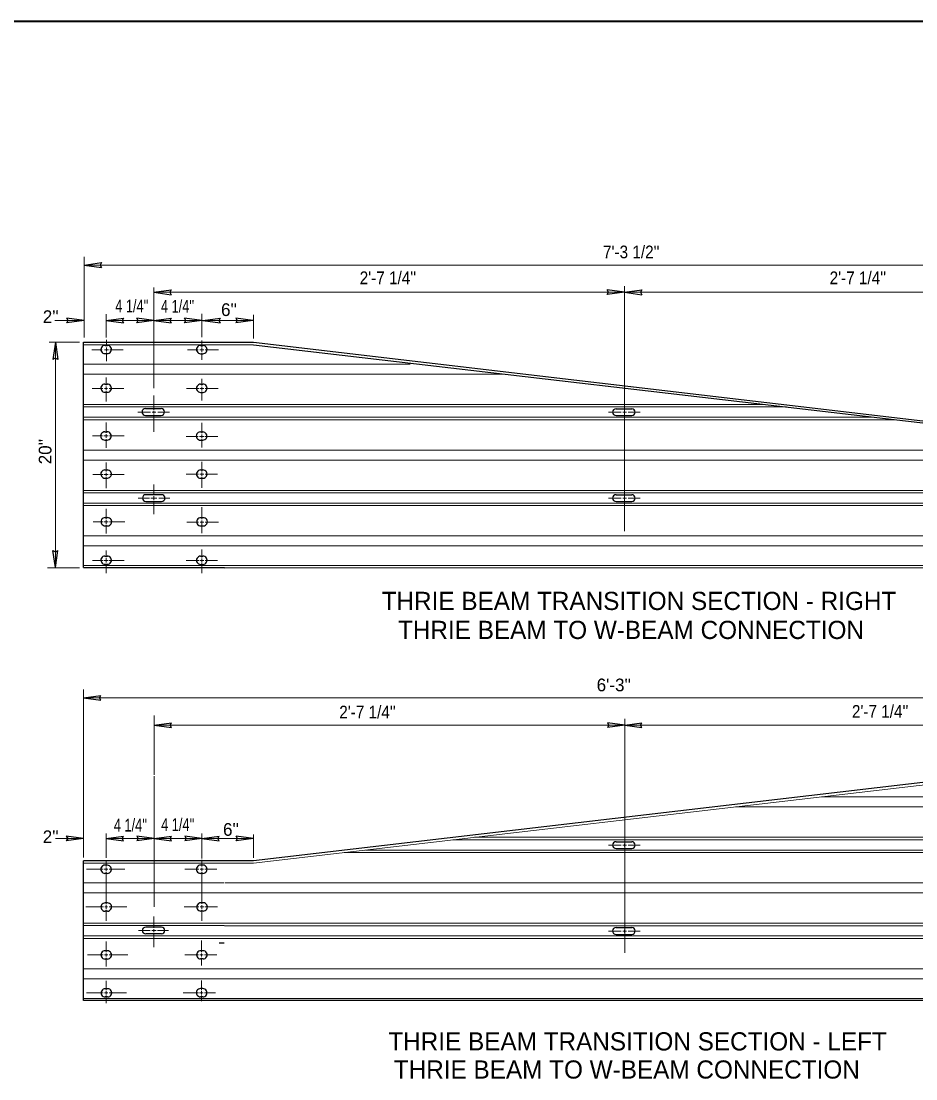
# Model space of a CAD drawing. Extents: x 650 to 1056, y -89 to 184.
# Drawn here: x 926.8 to 1009.9, y 34.5 to 132.8 of the extents above; entities that cross this region are included whole.
import ezdxf

# ---------------------------------------------------------------- set-up
doc = ezdxf.new("R2010")
doc.units = 0
doc.header["$LTSCALE"] = 0.47
doc.linetypes.add('DASH_DOUBLE_DOT', pattern=[9.2, 5, -1.2, 0.3, -1.2, 0.3, -1.2])
doc.layers.add('1', color=7, linetype='Continuous', lineweight=25)

msp = doc.modelspace()

# ---------------------------------------------------------------- linework, layer by layer
at = {"layer": '1', "lineweight": 40}
msp.add_line((720.2609, 132.7877), (1045.2738, 132.7877), dxfattribs=at)
at = {"layer": '1', "lineweight": 13}
for p, q in [((932.6784, 103.3975), (932.6784, 110.8979)), ((932.6784, 110.1367), (1033.0948, 110.1367)), ((982.8621, 85.4252), (982.8621, 108.1757)), ((939.1701, 98.6872), (939.1701, 108.049)), ((939.1701, 107.6047), (982.8621, 107.6047)), ((982.8621, 107.6047), (1026.5537, 107.6047)), ((934.7229, 103.3964), (934.7229, 105.5632)), ((943.6179, 103.429), (943.6179, 105.613)), ((948.3977, 105.496), (948.3977, 103.3072)), ((932.6784, 104.9882), (929.9578, 104.9882)), ((934.7229, 104.9882), (939.1701, 104.9882)), ((939.1701, 104.9882), (943.6179, 104.9882)), ((943.6382, 104.9882), (948.3508, 104.9882)), ((934.7541, 102.6029), (934.7541, 103.204)), ((929.4448, 102.9565), (932.2464, 102.9565)), ((930.0133, 82.0297), (930.0133, 102.9599)), ((948.3977, 102.7237), (932.6293, 102.7237)), ((933.3943, 102.2702), (934.3618, 102.2702)), ((934.5643, 102.2702), (934.9547, 102.2702)), ((934.7541, 102.1187), (934.7541, 102.478)), ((935.0796, 102.2702), (936.3208, 102.2702)), ((942.2769, 102.2702), (943.2823, 102.2702)), ((943.4229, 102.2702), (943.7972, 102.2702)), ((943.6179, 102.5414), (943.6179, 103.1414)), ((943.6179, 102.0569), (943.6179, 102.463)), ((943.9063, 102.2702), (945.1554, 102.2702)), ((934.7541, 101.2045), (934.7541, 102.0092)), ((943.6179, 101.3425), (943.6179, 101.9474)), ((932.6293, 100.9322), (962.9582, 100.9322)), ((932.6293, 100.0019), (971.6229, 100.0019)), ((934.7229, 98.9797), (934.7229, 99.7027)), ((943.6179, 98.9485), (943.6179, 99.5542)), ((933.4314, 98.6822), (934.4241, 98.6822)), ((934.5801, 98.6822), (934.8613, 98.6822)), ((934.7229, 98.5105), (934.7229, 98.8544)), ((934.7229, 97.4688), (934.7229, 98.4325)), ((935.0169, 98.6822), (936.3579, 98.6822)), ((942.2027, 98.6575), (943.3603, 98.6575)), ((943.4537, 98.6575), (943.8129, 98.6575)), ((943.6179, 98.4802), (943.6179, 98.8079)), ((943.6179, 97.5674), (943.6179, 98.4017)), ((943.9221, 98.6575), (945.1284, 98.6575)), ((939.1701, 96.6914), (939.1701, 98.0147)), ((932.6293, 97.1827), (995.9031, 97.1827)), ((932.6293, 96.9502), (997.8966, 96.9502)), ((937.6749, 96.4844), (938.8569, 96.4844)), ((939.0058, 96.4844), (939.3332, 96.4844)), ((939.1701, 96.3475), (939.1701, 96.5977)), ((939.5124, 96.4844), (940.6003, 96.4844)), ((981.3666, 96.4642), (982.5482, 96.4642)), ((982.6971, 96.4642), (983.0252, 96.4642)), ((982.8617, 96.3272), (982.8617, 96.5774)), ((983.2041, 96.4642), (984.2923, 96.4642)), ((932.6293, 96.0048), (1006.0014, 96.0048)), ((932.6293, 95.7722), (1007.9949, 95.7722)), ((934.7229, 94.5359), (934.7229, 95.5195)), ((939.1701, 94.6379), (939.1701, 96.2537)), ((943.6179, 94.513), (943.6179, 95.482)), ((934.7229, 94.0987), (934.7229, 94.4264)), ((943.6179, 94.0447), (943.6179, 94.4042)), ((933.4689, 94.2629), (934.3772, 94.2629)), ((934.5178, 94.2629), (934.9239, 94.2629)), ((934.7229, 93.148), (934.7229, 93.9737)), ((935.0327, 94.2629), (936.3951, 94.2629)), ((942.1656, 94.213), (943.2823, 94.213)), ((943.4072, 94.213), (943.7972, 94.213)), ((943.6179, 93.1765), (943.6179, 93.9509)), ((943.8909, 94.213), (945.0917, 94.213)), ((932.6293, 92.9527), (1019.9541, 92.9527)), ((932.6293, 92.0227), (1020.0459, 92.0227)), ((934.7229, 90.9592), (934.7229, 91.8074)), ((943.6179, 90.952), (943.6179, 91.8569)), ((933.4847, 90.6872), (934.4394, 90.6872)), ((934.5493, 90.6872), (934.9082, 90.6872)), ((934.7229, 90.5377), (934.7229, 90.8497)), ((934.7229, 89.4239), (934.7229, 90.4282)), ((935.0638, 90.6872), (936.4104, 90.6872)), ((942.1554, 90.6997), (943.2981, 90.6997)), ((943.4229, 90.6997), (943.8129, 90.6997)), ((943.6179, 90.5302), (943.6179, 90.8582)), ((943.6179, 89.428), (943.6179, 90.4368)), ((943.9221, 90.6997), (945.0816, 90.6997)), ((939.1701, 88.7654), (939.1701, 89.7527)), ((932.6293, 89.2027), (1020.0133, 89.2027)), ((932.6293, 88.9702), (1020.0133, 88.9702)), ((937.7143, 88.489), (938.7399, 88.489)), ((938.8806, 88.489), (939.4266, 88.489)), ((939.1701, 88.3282), (939.1701, 88.6559)), ((939.6298, 88.489), (940.6404, 88.489)), ((981.3658, 88.4879), (982.5478, 88.4879)), ((982.6967, 88.4879), (983.0248, 88.4879)), ((982.8613, 88.3514), (982.8613, 88.6015)), ((983.2037, 88.4879), (984.2916, 88.4879)), ((932.6293, 88.0255), (1020.0133, 88.0255)), ((932.6293, 87.7927), (1020.0133, 87.7927)), ((934.7229, 86.5667), (934.7229, 87.4912)), ((939.1701, 86.9905), (939.1701, 88.2497)), ((943.6179, 86.5319), (943.6179, 87.6359)), ((934.7229, 86.098), (934.7229, 86.4573)), ((933.5342, 86.2799), (934.4248, 86.2799)), ((934.5182, 86.2799), (934.9243, 86.2799)), ((934.7229, 85.2104), (934.7229, 86.0047)), ((935.0488, 86.2799), (936.4607, 86.2799)), ((942.2297, 86.2552), (943.3138, 86.2552)), ((943.4537, 86.2552), (943.8129, 86.2552)), ((943.6179, 86.0474), (943.6179, 86.4224)), ((943.6179, 85.2419), (943.6179, 86.0005)), ((943.9221, 86.2552), (945.1562, 86.2552)), ((932.6293, 84.973), (1020.0133, 84.973)), ((932.6293, 84.043), (945.7506, 84.043)), ((934.7229, 83.0369), (934.7229, 83.6137)), ((943.6179, 82.9739), (943.6179, 83.713)), ((945.7419, 84.043), (1020.0407, 84.0452)), ((933.4716, 82.7047), (934.4091, 82.7047)), ((934.5024, 82.7047), (934.9243, 82.7047)), ((934.7229, 82.5059), (934.7229, 82.9274)), ((935.0173, 82.7047), (936.3981, 82.7047)), ((942.1554, 82.6919), (943.3524, 82.6919)), ((943.4466, 82.6919), (943.8051, 82.6919)), ((943.6179, 82.5059), (943.6179, 82.8805)), ((943.9146, 82.6919), (945.0816, 82.6919)), ((929.2723, 82.0232), (932.2464, 82.0232)), ((932.6293, 82.2284), (945.8717, 82.2284)), ((934.7229, 81.5272), (934.7229, 82.3964)), ((943.6179, 81.5272), (943.6179, 82.4432)), ((945.7157, 82.2202), (1020.0407, 82.222)), ((932.6364, 55.0957), (932.6364, 70.696)), ((1033.0524, 69.9363), (932.6364, 69.9363)), ((939.1776, 62.7824), (939.1776, 68.2912)), ((982.8692, 46.2374), (982.8692, 67.9754)), ((982.8692, 67.4039), (939.1776, 67.4039)), ((1026.5612, 67.4039), (982.8692, 67.4039)), ((939.1776, 50.5387), (939.1776, 62.656)), ((1016.4054, 62.5102), (948.3981, 54.5917)), ((1033.1019, 60.7315), (1001.1298, 60.7315)), ((1033.1019, 59.8015), (993.1427, 59.8015)), ((934.7293, 57.3389), (934.7293, 55.0634)), ((943.6247, 57.3389), (943.6247, 55.0157)), ((948.3977, 55.0642), (948.3977, 57.2387)), ((1033.1019, 56.9823), (968.9297, 56.9823)), ((930.0407, 56.8829), (932.6364, 56.8829)), ((943.6247, 56.8829), (948.3977, 56.8829)), ((1033.1019, 56.7494), (966.9298, 56.7494)), ((981.3669, 56.2548), (982.5489, 56.2548)), ((982.6978, 56.2548), (983.0256, 56.2548)), ((982.8621, 56.1179), (982.8621, 56.368)), ((983.2044, 56.2548), (984.2927, 56.2548)), ((1033.1019, 55.5715), (956.8138, 55.5715)), ((1033.1019, 55.804), (958.8103, 55.804)), ((948.3977, 54.5905), (932.6173, 54.5905)), ((934.7293, 54.274), (934.7293, 54.8635)), ((934.7293, 53.8487), (934.7293, 54.1675)), ((943.6161, 54.2732), (943.6161, 54.8797)), ((943.6161, 53.848), (943.6161, 54.1619)), ((934.4447, 54.0152), (932.9091, 54.0152)), ((934.8984, 54.0152), (934.5414, 54.0152)), ((934.7293, 50.7662), (934.7293, 53.7517)), ((936.4611, 54.0152), (934.9956, 54.0152)), ((943.3423, 54.0152), (942.0486, 54.0152)), ((943.7814, 54.0152), (943.4533, 54.0152)), ((943.6161, 50.7929), (943.6161, 53.746)), ((945.0021, 54.0152), (943.8831, 54.0152)), ((945.6981, 52.7627), (932.6173, 52.7627)), ((1033.1019, 52.7519), (945.7772, 52.7519)), ((945.6981, 51.8327), (932.6173, 51.8327)), ((1033.1019, 51.8219), (945.6853, 51.8219)), ((934.4871, 50.5102), (932.8296, 50.5102)), ((934.8639, 50.5102), (934.6029, 50.5102)), ((934.7293, 50.341), (934.7293, 50.6695)), ((934.7293, 49.2194), (934.7293, 50.2349)), ((936.6606, 50.5102), (934.9989, 50.5102)), ((943.3326, 50.5102), (941.9683, 50.5102)), ((943.8249, 50.5102), (943.4676, 50.5102)), ((943.6161, 50.3482), (943.6161, 50.6917)), ((943.6161, 49.21), (943.6161, 50.2612)), ((945.0812, 50.5102), (943.9164, 50.5102)), ((939.1581, 48.5639), (939.1581, 49.6202)), ((945.6988, 49.0142), (932.6173, 49.0142)), ((945.6988, 48.7814), (932.6173, 48.7814)), ((938.8146, 48.3134), (937.7379, 48.3134)), ((939.3602, 48.3134), (938.9593, 48.3134)), ((939.1581, 48.1964), (939.1581, 48.4622)), ((940.5317, 48.3134), (939.5049, 48.3134)), ((1033.1019, 49.0019), (945.7179, 49.0019)), ((1033.1019, 48.7694), (945.7179, 48.7694)), ((981.3666, 48.2785), (982.5482, 48.2785)), ((982.6971, 48.2785), (983.0252, 48.2785)), ((982.8617, 48.142), (982.8617, 48.3922)), ((983.2041, 48.2785), (984.2923, 48.2785)), ((945.6988, 47.8259), (932.6173, 47.8259)), ((945.6988, 47.5934), (932.6173, 47.5934)), ((934.7293, 46.3004), (934.7293, 47.3054)), ((939.1581, 46.7842), (939.1581, 48.1045)), ((943.5876, 46.3244), (943.5876, 47.4022)), ((1033.1019, 47.8248), (945.7179, 47.8248)), ((1033.1019, 47.5919), (945.7179, 47.5919)), ((934.7293, 45.9138), (934.7293, 46.2037)), ((943.5876, 45.9187), (943.5876, 46.1987)), ((934.4578, 46.0604), (933.0122, 46.0604)), ((934.8928, 46.0604), (934.5741, 46.0604)), ((934.7293, 44.9853), (934.7293, 45.7882)), ((936.7404, 46.0604), (935.0184, 46.0604)), ((943.3011, 46.0604), (942.0486, 46.0604)), ((943.7364, 46.0604), (943.4267, 46.0604)), ((943.5876, 45.0629), (943.5876, 45.8027)), ((945.0066, 46.0604), (943.8519, 46.0604)), ((945.6988, 44.7745), (932.6173, 44.7745)), ((1033.1019, 44.7722), (945.7179, 44.7722)), ((945.6988, 43.8445), (932.6173, 43.8445)), ((934.7293, 42.7814), (934.7293, 43.6517)), ((943.5876, 42.8252), (943.5876, 43.6709)), ((1019.9889, 43.8422), (945.6909, 43.8445)), ((934.4578, 42.5485), (932.9188, 42.5485)), ((934.8733, 42.5485), (934.5741, 42.5485)), ((934.7293, 42.385), (934.7293, 42.685)), ((934.7293, 41.5927), (934.7293, 42.2984)), ((936.6204, 42.5485), (934.9989, 42.5485)), ((943.3112, 42.5485), (941.8888, 42.5485)), ((943.7458, 42.5485), (943.4076, 42.5485)), ((943.5876, 42.3805), (943.5876, 42.7188)), ((943.5876, 41.7542), (943.5876, 42.2837)), ((944.8671, 42.5485), (943.8519, 42.5485)), ((945.6951, 42.0213), (932.6173, 42.0213)), ((932.6173, 41.8289), (944.6826, 41.8289)), ((1020.0159, 42.0198), (945.6909, 42.0213))]:
    msp.add_line(p, q, dxfattribs=at)
at = {"layer": '1'}
for p, q in [((932.6784, 110.1359), (934.2827, 110.3572)), ((932.6784, 110.1359), (934.2827, 109.9162)), ((939.1701, 107.6039), (940.7743, 107.8247)), ((939.1701, 107.6039), (940.7743, 107.3834)), ((982.8621, 107.6054), (981.2578, 107.8255)), ((982.8621, 107.6054), (981.2578, 107.3852)), ((982.8621, 107.6039), (984.4663, 107.8247)), ((982.8621, 107.6039), (984.4663, 107.3834)), ((932.6784, 104.9894), (931.0742, 105.2092)), ((934.7229, 104.9872), (936.3268, 105.2084)), ((939.1701, 104.9894), (937.5654, 105.2092)), ((939.1701, 104.9872), (940.7743, 105.2084)), ((943.6179, 104.9894), (942.0137, 105.2092)), ((943.7064, 104.9872), (945.3111, 105.2084)), ((948.3609, 104.9872), (946.7563, 105.2084)), ((932.6784, 104.9894), (931.0742, 104.7685)), ((934.7229, 104.9872), (936.3268, 104.7674)), ((939.1701, 104.9894), (937.5654, 104.7685)), ((939.1701, 104.9872), (940.7743, 104.7674)), ((943.6179, 104.9894), (942.0137, 104.7685)), ((943.7064, 104.9872), (945.3111, 104.7674)), ((948.3609, 104.9872), (946.7563, 104.7674)), ((930.0122, 102.9599), (929.7924, 101.3552)), ((930.0122, 102.9599), (930.2331, 101.3552)), ((932.6293, 102.9599), (948.3977, 102.9599)), ((932.6293, 82.0297), (932.6293, 102.9599)), ((934.6251, 102.6757), (934.8456, 102.6757)), ((943.5032, 102.6685), (943.7237, 102.6685)), ((948.3977, 102.9599), (1016.4167, 94.984)), ((948.3977, 102.7237), (1016.4054, 94.7912)), ((934.6176, 101.9092), (934.8411, 101.9092)), ((943.4961, 101.902), (943.7203, 101.902)), ((934.6176, 99.082), (934.8411, 99.082)), ((934.6251, 98.3155), (934.8456, 98.3155)), ((943.5032, 98.3088), (943.7237, 98.3088)), ((938.3751, 96.8028), (939.8346, 96.8028)), ((982.0667, 96.7825), (983.5262, 96.7825)), ((938.3751, 96.1747), (939.8346, 96.1747)), ((982.0667, 96.1544), (983.5262, 96.1544)), ((934.5962, 94.645), (934.8193, 94.645)), ((943.4743, 94.6379), (943.6986, 94.6379)), ((934.6037, 93.8785), (934.8242, 93.8785)), ((943.4818, 93.8714), (943.7027, 93.8714)), ((934.6176, 91.1095), (934.8411, 91.1095)), ((943.4961, 91.1024), (943.7203, 91.1024)), ((934.6251, 90.3434), (934.8456, 90.3434)), ((943.5032, 90.3362), (943.7237, 90.3362)), ((938.4152, 88.8077), (939.8747, 88.8077)), ((982.0663, 88.8067), (983.5258, 88.8067)), ((938.4152, 88.1797), (939.8747, 88.1797)), ((982.0663, 88.1785), (983.5258, 88.1785)), ((934.6389, 86.6792), (934.8632, 86.6792)), ((943.5178, 86.6725), (943.7413, 86.6725)), ((934.6464, 85.9128), (934.8669, 85.9128)), ((943.5253, 85.9057), (943.7462, 85.9057)), ((930.0141, 82.0297), (929.7932, 83.6342)), ((930.0141, 82.0297), (930.2342, 83.6342)), ((934.6176, 83.1059), (934.8411, 83.1059)), ((943.4961, 83.0987), (943.7203, 83.0987)), ((932.6293, 82.0297), (945.7104, 82.0297)), ((934.6251, 82.3397), (934.8456, 82.3397)), ((943.5032, 82.3327), (943.7237, 82.3327)), ((945.7134, 82.0262), (1020.0407, 82.0297)), ((932.6364, 69.9363), (934.2407, 70.1568)), ((932.6364, 69.9363), (934.2407, 69.7162)), ((939.1776, 67.4039), (940.7814, 67.624)), ((939.1776, 67.4039), (940.7814, 67.1838)), ((982.8692, 67.4032), (981.2649, 67.624)), ((982.8692, 67.4032), (981.2649, 67.1827)), ((982.8692, 67.4047), (984.4734, 67.6247)), ((982.8692, 67.4047), (984.4734, 67.1845)), ((1016.4077, 62.7592), (948.3977, 54.7837)), ((932.6364, 56.8829), (931.0322, 57.103)), ((934.7293, 56.8829), (936.3339, 57.1027)), ((939.1776, 56.8829), (937.5729, 57.103)), ((939.1776, 56.8829), (940.7814, 57.1027)), ((943.6246, 56.8829), (942.0208, 57.103)), ((943.6247, 56.8829), (945.229, 57.1027)), ((948.3977, 56.8829), (946.7934, 57.1027)), ((932.6364, 56.8829), (931.0322, 56.6624)), ((934.7293, 56.8829), (936.3339, 56.6617)), ((939.1776, 56.8829), (937.5729, 56.6624)), ((939.1776, 56.8829), (940.7814, 56.6617)), ((943.6246, 56.8829), (942.0208, 56.6624)), ((943.6247, 56.8829), (945.229, 56.6617)), ((948.3977, 56.8829), (946.7934, 56.6617)), ((982.0671, 56.5732), (983.5266, 56.5732)), ((982.0671, 55.945), (983.5266, 55.945)), ((932.6173, 41.8289), (932.6173, 54.7832)), ((948.3977, 54.7832), (932.6173, 54.7832)), ((934.8418, 54.3929), (934.6183, 54.3929)), ((943.7207, 54.3997), (943.4968, 54.3997)), ((934.8343, 53.626), (934.6138, 53.626)), ((943.7132, 53.6332), (943.4927, 53.6332)), ((934.8437, 50.1239), (934.6236, 50.1239)), ((934.8512, 50.8904), (934.6273, 50.8904)), ((943.7417, 50.131), (943.5212, 50.131)), ((943.7492, 50.8975), (943.5257, 50.8975)), ((939.8608, 48.6422), (938.4009, 48.6422)), ((982.0667, 48.5972), (983.5262, 48.5972)), ((939.8608, 48.0142), (938.4009, 48.0142)), ((982.0667, 47.9692), (983.5262, 47.9692)), ((934.8501, 46.4407), (934.6266, 46.4407)), ((943.7289, 46.4477), (943.5051, 46.4477)), ((945.6988, 47.1415), (945.2098, 47.1415)), ((934.8426, 45.6742), (934.6221, 45.6742)), ((943.7214, 45.6812), (943.5009, 45.6812)), ((934.8707, 42.9217), (934.6464, 42.9217)), ((943.7091, 42.9292), (943.4856, 42.9292)), ((945.6988, 41.8289), (932.6173, 41.8289)), ((934.8636, 42.1555), (934.6431, 42.1555)), ((943.7016, 42.1627), (943.4811, 42.1627)), ((1020.0182, 41.8255), (945.6909, 41.8289))]:
    msp.add_line(p, q, dxfattribs=at)
at = {"layer": '1', "linetype": 'DASH_DOUBLE_DOT'}
msp.add_line((943.4961, 99.0757), (943.7203, 99.0757), dxfattribs=at)
at = {"layer": '1'}
for points in [[(934.2827, 110.3572), (934.1582, 110.134), (934.2827, 109.9162)], [(940.7743, 107.8247), (940.6502, 107.6012), (940.7743, 107.3834)], [(981.2578, 107.3852), (981.3819, 107.6072), (981.2578, 107.8255)], [(984.4663, 107.8247), (984.3414, 107.6012), (984.4663, 107.3834)], [(931.0742, 104.7685), (931.1991, 104.9917), (931.0742, 105.2092)], [(936.3268, 105.2084), (936.2019, 104.9849), (936.3268, 104.7674)], [(937.5654, 104.7685), (937.6903, 104.9917), (937.5654, 105.2092)], [(940.7743, 105.2084), (940.6502, 104.9849), (940.7743, 104.7674)], [(942.0137, 104.7685), (942.1378, 104.9917), (942.0137, 105.2092)], [(945.3111, 105.2084), (945.1862, 104.9849), (945.3111, 104.7674)], [(946.7563, 105.2084), (946.8812, 104.9849), (946.7563, 104.7674)], [(930.2331, 101.3552), (930.0103, 101.4802), (929.7924, 101.3552)], [(929.7932, 83.6342), (930.0163, 83.5094), (930.2342, 83.6342)], [(934.2407, 69.7162), (934.1166, 69.9389), (934.2407, 70.1568)], [(940.7814, 67.1838), (940.6569, 67.4057), (940.7814, 67.624)], [(981.2649, 67.624), (981.3898, 67.4009), (981.2649, 67.1827)], [(984.4734, 67.1845), (984.3493, 67.4065), (984.4734, 67.6247)], [(931.0322, 57.103), (931.1571, 56.8802), (931.0322, 56.6624)], [(936.3339, 56.6617), (936.2094, 56.8847), (936.3339, 57.1027)], [(937.5729, 57.103), (937.6974, 56.8802), (937.5729, 56.6624)], [(940.7814, 56.6617), (940.6569, 56.8847), (940.7814, 57.1027)], [(942.0208, 57.103), (942.1452, 56.8802), (942.0208, 56.6624)], [(945.229, 56.6617), (945.1048, 56.8847), (945.229, 57.1027)], [(946.7934, 56.6617), (946.9175, 56.8847), (946.7934, 57.1027)]]:
    msp.add_lwpolyline(points, dxfattribs=at)
at = {"layer": '1', "lineweight": 13}
msp.add_lwpolyline([(943.6247, 56.8829), (939.1776, 56.8829), (934.7293, 56.8829)], dxfattribs=at)
at = {"layer": '1'}
for centre, start, end in [((934.6205, 102.2927), 89.39311, 270.08389), ((934.841, 102.2927), 268.21936, 89.39311), ((943.4991, 102.2857), 89.39311, 270.08389), ((943.7196, 102.2857), 268.21936, 89.39311), ((934.6205, 98.6982), 89.91611, 270.60689), ((934.841, 98.6982), 270.60689, 91.78064), ((943.4991, 98.6913), 89.91611, 270.60689), ((943.7196, 98.6913), 270.60689, 91.78064), ((934.5991, 94.261), 89.91611, 270.60689), ((934.8196, 94.261), 270.60689, 91.78064), ((943.4777, 94.2541), 89.91611, 270.60689), ((943.6982, 94.2541), 270.60689, 91.78064), ((934.6205, 90.7257), 89.91611, 270.60689), ((934.841, 90.7257), 270.60689, 91.78064), ((943.4991, 90.7187), 89.91611, 270.60689), ((943.7196, 90.7187), 270.60689, 91.78064), ((934.6424, 86.2954), 89.91611, 270.60689), ((934.8628, 86.2954), 270.60689, 91.78064), ((943.521, 86.2885), 89.91611, 270.60689), ((943.7415, 86.2885), 270.60689, 91.78064), ((934.6205, 82.7219), 89.91611, 270.60689), ((934.841, 82.7219), 270.60689, 91.78064), ((943.4991, 82.715), 89.91611, 270.60689), ((943.7196, 82.715), 270.60689, 91.78064), ((934.6182, 54.0089), 88.21936, 269.39311), ((934.8387, 54.0089), 269.39311, 90.08389), ((943.4968, 54.0158), 88.21936, 269.39311), ((943.7173, 54.0158), 269.39311, 90.08389), ((934.6276, 50.5065), 88.21936, 269.39311), ((934.8481, 50.5065), 269.39311, 90.08389), ((943.5257, 50.5135), 88.21936, 269.39311), ((943.7461, 50.5135), 269.39311, 90.08389), ((934.6266, 46.0568), 88.21936, 269.39311), ((934.847, 46.0568), 269.39311, 90.08389), ((943.5052, 46.0637), 88.21936, 269.39311), ((943.7257, 46.0637), 269.39311, 90.08389), ((934.647, 42.5381), 88.21936, 269.39311), ((934.8675, 42.5381), 269.39311, 90.08389), ((943.4855, 42.5451), 88.21936, 269.39311), ((943.706, 42.5451), 269.39311, 90.08389)]:
    msp.add_arc(centre, 0.3828, start, end, dxfattribs=at)
for centre, major_axis in [((938.3747, 96.4885), (-0.314, 0)), ((939.834, 96.4885), (0.314, 0)), ((982.0664, 96.4682), (-0.314, 0)), ((983.5256, 96.4682), (0.314, 0)), ((938.4147, 88.4936), (-0.314, 0)), ((939.874, 88.4936), (0.314, 0)), ((982.066, 88.4922), (-0.314, 0)), ((983.5252, 88.4922), (0.314, 0)), ((982.0668, 56.2588), (-0.314, 0)), ((983.526, 56.2588), (0.314, 0)), ((938.402, 48.3279), (-0.314, 0)), ((939.8612, 48.3279), (0.314, 0)), ((982.0664, 48.2828), (-0.314, 0)), ((983.5256, 48.2828), (0.314, 0))]:
    msp.add_ellipse(centre, major_axis=major_axis, ratio=0.999978, start_param=4.712389, end_param=7.8539816, dxfattribs=at)

# ---------------------------------------------------------------- texts
for s, width, p in [("7'-3 1/2''", 0.9, (980.8596, 110.7607)), ("2'-7 1/4''", 0.9, (958.2692, 108.3572)), ("2'-7 1/4''", 0.9, (1001.8967, 108.3572)), ("4 1/4''", 0.75, (935.5727, 105.7447)), ("4 1/4''", 0.75, (939.8173, 105.7199)), ("2'-7 1/4''", 0.9, (956.3721, 68.0245)), ("2'-7 1/4''", 0.9, (1003.9663, 68.0827)), ("4 1/4''", 0.75, (935.4403, 57.5212)), ("4 1/4''", 0.75, (939.8353, 57.5747))]:
    msp.add_text(s, height=1.181, dxfattribs=dict(at, width=width)).set_placement(p)
for s, height, p in [("6''", 1.181, (945.3962, 105.4012)), ("2''", 1.181, (928.8448, 104.7497)), ('THRIE BEAM TRANSITION SECTION - RIGHT', 1.688, (960.3043, 78.0955)), ('THRIE BEAM TO W-BEAM CONNECTION', 1.688, (961.8234, 75.4027)), ("6'-3''", 1.181, (980.2693, 70.5445)), ("6''", 1.181, (945.5803, 57.1222)), ("2''", 1.181, (928.8422, 56.4434)), ('THRIE BEAM TRANSITION SECTION - LEFT', 1.688, (960.9242, 37.1852)), ('THRIE BEAM TO W-BEAM CONNECTION', 1.688, (961.4357, 34.5727))]:
    msp.add_text(s, height=height, dxfattribs=at).set_placement(p)
msp.add_text("20''", height=1.181, rotation=90, dxfattribs=at).set_placement((929.6522, 91.6291))

doc.saveas('drawing.dxf')
